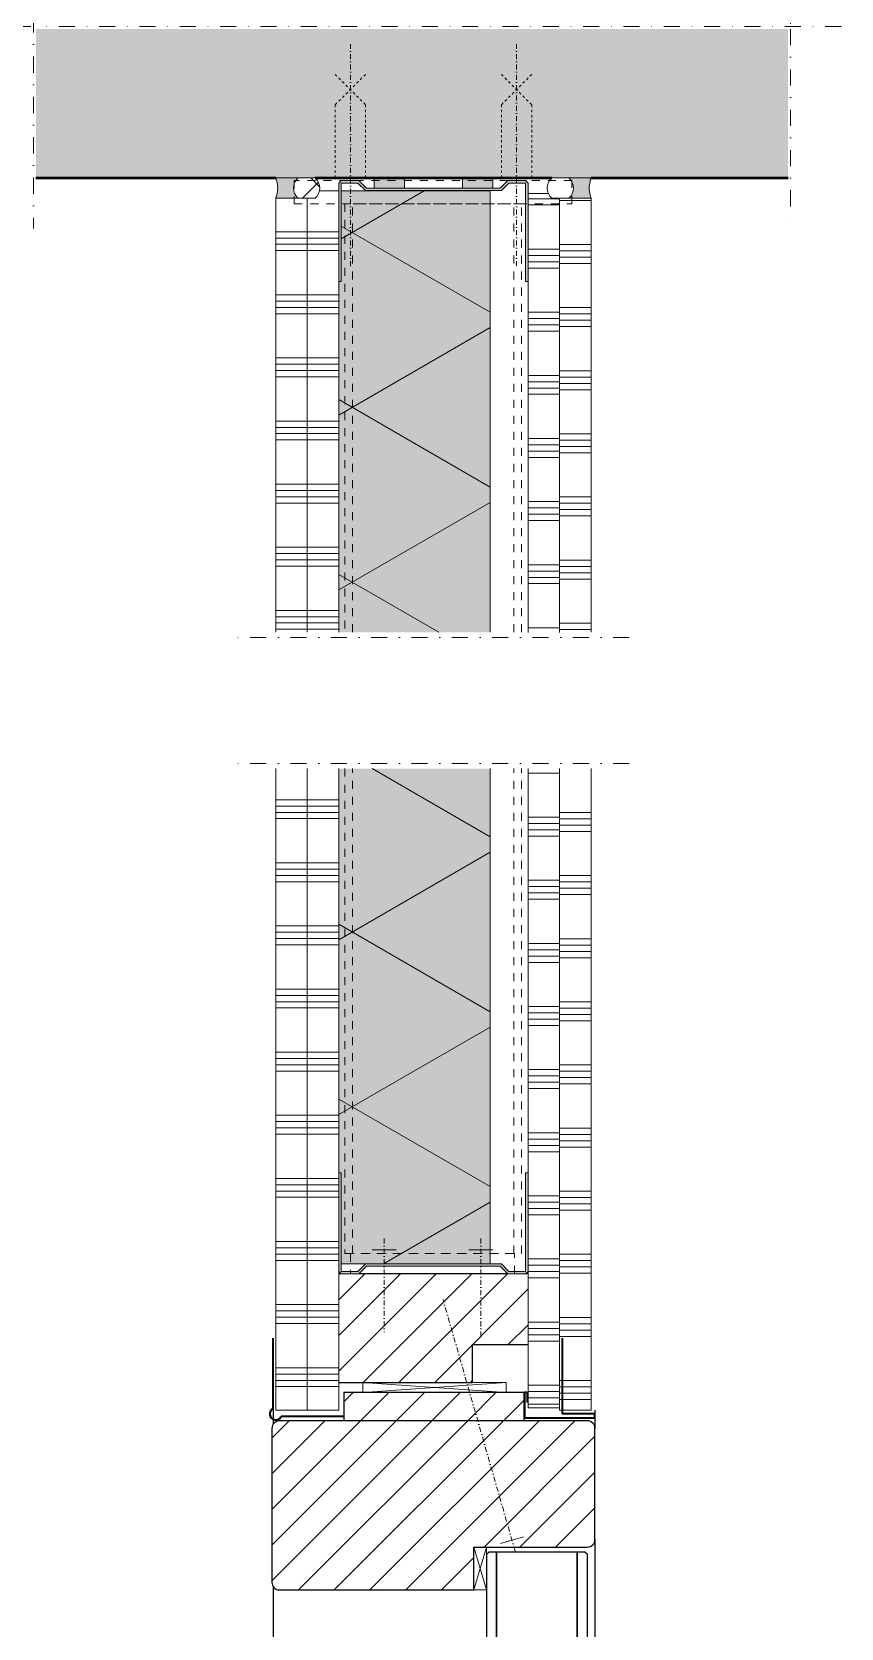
# Model space of a CAD drawing. Header units: millimetres. Extents: x -14863 to -6053, y 1430 to 7872.
# Drawn here: x -11406 to -11085, y 5302 to 5934 of the extents above; entities that cross this region are included whole.
import ezdxf

# ---------------------------------------------------------------- set-up
doc = ezdxf.new("R2010")
doc.units = ezdxf.units.MM
for name, pattern in [('Dash', [6.35, 3.175, -3.175]), ('Dash dot', [15.875, 6.35, -4.7625, 0, -4.7625]), ('Streep 1_1', [2, 1, -1]), ('Streep-stip _ detail', [4, 2, -1, 0, -1])]:
    doc.linetypes.add(name, pattern=pattern)
for name, color, linetype, lineweight in [('A-DETL', 90, 'Continuous', 18), ('A-DETL-GENF', 92, 'Continuous', 18), ('A-DETL-GENF-HDLN', 1, 'Dash', 18), ('A-DETL-MBND', 5, 'Continuous', 25)]:
    doc.layers.add(name, color=color, linetype=linetype, lineweight=lineweight)
pattern_1 = [(45, (0, 0), (-7.071068, 7.071068), [])]

# ---------------------------------------------------------------- blocks, each defined once
blk = doc.blocks.new('42 isolatie - Type 1-3760045-32_1 Binnenkozijnen - hout')
at = {"layer": 'A-DETL-GENF'}
h = blk.add_hatch(color=256, dxfattribs=at)
h.paths.add_polyline_path([(425.28, 52.4), (425.28, 60.8), (229.15, 60.8), (229.15, 0.8), (389.28, 0.8), (389.28, 1.8), (425.28, 1.8), (425.28, 11.8)])
h.paths.add_polyline_path([(175.15, 60.8), (0.28, 60.8), (0.28, 1.8), (36.17, 1.8), (36.17, 0.8), (175.15, 0.8)])
at = {"layer": 'A-DETL-GENF', "lineweight": 13}
h = blk.add_hatch(dxfattribs=at)
h.set_pattern_fill('FP_19', color=256, style=0, pattern_type=2)
h.set_pattern_definition([(60, (0, 60.8), (-51.9615, 30), []), (120, (0, 60.8), (-51.9615, -30), [])])
h.paths.add_polyline_path([(425.28, 60.8), (229.15, 60.8), (229.15, 0.8), (389.28, 0.8), (389.28, 1.8), (425.28, 1.8), (425.28, 52.4)])
h.paths.add_polyline_path([(175.15, 60.8), (0.28, 60.8), (0.28, 1.8), (36.17, 1.8), (36.17, 0.8), (175.15, 0.8)])
at = {"layer": 'A-DETL-GENF'}
for p, q in [((175.15, 60.8), (0.28, 60.8)), ((0.28, 60.8), (0.28, 1.8)), ((175.15, 60.8), (0.28, 60.8)), ((0.28, 60.8), (0.28, 1.8)), ((425.28, 60.8), (229.15, 60.8)), ((425.28, 60.8), (229.15, 60.8)), ((425.28, 11.39), (425.28, 60.8)), ((425.28, 1.8), (425.28, 11.39)), ((425.28, 1.8), (425.28, 11.39)), ((0.28, 0.8), (36.17, 0.8)), ((36.17, 0.8), (175.15, 0.8)), ((229.15, 0.8), (389.28, 0.8)), ((389.28, 0.8), (425.28, 0.8))]:
    blk.add_line(p, q, dxfattribs=at)
blk = doc.blocks.new('40  gipsplaat - D12_5-V109-32_1 Binnenkozijnen - hout')
at = {"layer": 'A-DETL-GENF', "lineweight": 13}
h = blk.add_hatch(dxfattribs=at)
h.set_pattern_fill('FP_233', color=256, style=0, pattern_type=2)
h.set_pattern_definition([(90, (5859.785, 11209.46), (-25, 1e-15), []), (90, (5857.285, 11209.46), (-25, 1e-15), []), (90, (5854.785, 11209.46), (-25, 1e-15), []), (90, (5852.285, 11209.46), (-25, 1e-15), [])])
h.paths.add_polyline_path([(481.04, 12.5), (227.83, 12.5), (227.83, 0), (481.04, 0)])
h.paths.add_polyline_path([(173.83, 0), (173.83, 12.5), (1.85, 12.5), (1.85, 9.36), (0.88, 8.51), (0, 8.04), (0, 0), (89.75, 0)])
at = {"layer": 'A-DETL-GENF'}
for p, q in [((0, 8.04), (0, 0)), ((0, 8.04), (0, 0)), ((173.83, 12.5), (1.85, 12.5)), ((481.04, 12.5), (227.83, 12.5)), ((481.04, 0), (481.04, 12.5)), ((481.04, 0), (481.04, 12.5)), ((0, 0), (34.85, 0)), ((34.85, 0), (173.83, 0)), ((34.85, 0), (173.83, 0)), ((227.83, 0), (387.96, 0)), ((227.83, 0), (387.96, 0)), ((387.96, 0), (426.96, 0)), ((426.96, 0), (481.04, 0)), ((426.96, 0), (481.04, 0))]:
    blk.add_line(p, q, dxfattribs=at)
blk = doc.blocks.new('40  gipsplaat - D12_5-V110-32_1 Binnenkozijnen - hout')
at = {"layer": 'A-DETL-GENF', "lineweight": 13}
h = blk.add_hatch(dxfattribs=at)
h.set_pattern_fill('FP_234', color=256, style=0, pattern_type=2)
h.set_pattern_definition([(90, (5857.94, 11196.96), (-25, 1e-15), []), (90, (5855.44, 11196.96), (-25, 1e-15), []), (90, (5852.94, 11196.96), (-25, 1e-15), []), (90, (5850.44, 11196.96), (-25, 1e-15), [])])
h.paths.add_polyline_path([(480.07, 12.5), (225.98, 12.5), (225.98, 0), (480.07, 0)])
h.paths.add_polyline_path([(171.98, 12.5), (0, 12.5), (0, 0), (171.98, 0)])
at = {"layer": 'A-DETL-GENF'}
for p, q in [((171.98, 12.5), (0, 12.5)), ((0, 12.5), (0, 0)), ((171.98, 12.5), (0, 12.5)), ((480.07, 12.5), (225.98, 12.5)), ((480.07, 12.5), (225.98, 12.5)), ((480.07, 0), (480.07, 12.5)), ((480.07, 0), (480.07, 12.5)), ((0, 0), (171.98, 0)), ((0, 0), (171.98, 0)), ((225.98, 0), (480.07, 0)), ((225.98, 0), (480.07, 0))]:
    blk.add_line(p, q, dxfattribs=at)
blk = doc.blocks.new('40  gipsplaat - D12_5-2957695-32_1 Binnenkozijnen - hout')
at = {"layer": 'A-DETL-GENF', "lineweight": 13}
h = blk.add_hatch(dxfattribs=at)
h.set_pattern_fill('FP_235', color=256, style=0, pattern_type=2)
h.set_pattern_definition([(270, (-5377.866, -11284.46), (25, 1e-15), []), (270, (-5375.366, -11284.46), (25, 1e-15), []), (270, (-5372.866, -11284.46), (25, 1e-15), []), (270, (-5370.366, -11284.46), (25, 1e-15), [])])
h.paths.add_polyline_path([(0, 0), (254.09, 0), (254.09, 12.5), (0, 12.5)])
h.paths.add_polyline_path([(308.09, 12.5), (308.09, 0), (482.96, 0), (482.96, 7.71), (482.18, 7.9), (481.04, 8.51), (480.07, 9.36), (480.07, 12.5), (392.17, 12.5)])
at = {"layer": 'A-DETL-GENF'}
for p, q in [((254.09, 12.5), (0, 12.5)), ((0, 12.5), (0, 0)), ((0, 12.5), (0, 0)), ((480.07, 12.5), (308.09, 12.5)), ((482.96, 0), (482.96, 7.71)), ((482.96, 0), (482.96, 7.71)), ((0, 0), (54.96, 0)), ((0, 0), (54.96, 0)), ((54.96, 0), (93.96, 0)), ((93.96, 0), (254.09, 0)), ((93.96, 0), (254.09, 0)), ((308.09, 0), (447.07, 0)), ((308.09, 0), (447.07, 0)), ((447.07, 0), (482.96, 0))]:
    blk.add_line(p, q, dxfattribs=at)
blk = doc.blocks.new('40  gipsplaat - D12_5-V111-32_1 Binnenkozijnen - hout')
at = {"layer": 'A-DETL-GENF', "lineweight": 13}
h = blk.add_hatch(dxfattribs=at)
h.set_pattern_fill('FP_236', color=256, style=0, pattern_type=2)
h.set_pattern_definition([(270, (-5377.866, -11296.96), (25, 1e-15), []), (270, (-5375.366, -11296.96), (25, 1e-15), []), (270, (-5372.866, -11296.96), (25, 1e-15), []), (270, (-5370.366, -11296.96), (25, 1e-15), [])])
h.paths.add_polyline_path([(0, 12.5), (0, 0), (254.09, 0), (254.09, 12.5), (169.6, 12.5)])
h.paths.add_polyline_path([(308.09, 0), (480.07, 0), (480.07, 12.5), (308.09, 12.5)])
at = {"layer": 'A-DETL-GENF'}
for p, q in [((254.09, 12.5), (0, 12.5)), ((0, 12.5), (0, 0)), ((254.09, 12.5), (0, 12.5)), ((0, 12.5), (0, 0)), ((480.07, 12.5), (308.09, 12.5)), ((480.07, 12.5), (308.09, 12.5)), ((480.07, 0), (480.07, 12.5)), ((0, 0), (254.09, 0)), ((0, 0), (254.09, 0)), ((308.09, 0), (480.07, 0)), ((308.09, 0), (480.07, 0))]:
    blk.add_line(p, q, dxfattribs=at)
blk = doc.blocks.new('22 metalstud profiel - 75 mm hor-2069737-32_1 Binnenkozijnen - hout')
at = {"layer": 'A-DETL-GENF'}
for points in [[(-36.5, -40), (-36.5, -1), (-29.91, -1), (-26.91, -4), (26.91, -4), (29.91, -1), (36.5, -1), (36.5, -40), (37.5, -40), (37.5, -1), (36.5, 0), (29.5, 0), (26.5, -3), (-26.5, -3), (-29.5, 0), (-36.5, 0), (-37.5, -1), (-37.5, -40)], [(-11.5, -3), (-11.5, 1), (-23.5, 1), (-23.5, -3)], [(23.5, -3), (23.5, 1), (11.5, 1), (11.5, -3)]]:
    blk.add_hatch(color=256, dxfattribs=at).paths.add_polyline_path(points)
for p, q in [((-36.5, 0), (-37.5, -1)), ((-29.5, 0), (-36.5, 0)), ((-26.5, -3), (-29.5, 0)), ((-23.5, 1), (-23.5, -3)), ((-11.5, -3), (-11.5, 1)), ((11.5, 1), (11.5, -3)), ((23.5, -3), (23.5, 1)), ((29.5, 0), (26.5, -3)), ((36.5, 0), (29.5, 0)), ((37.5, -1), (36.5, 0)), ((-37.5, -1), (-37.5, -40)), ((-36.5, -40), (-36.5, -1)), ((-36.5, -1), (-29.91, -1)), ((-29.91, -1), (-26.91, -4)), ((-26.91, -4), (26.91, -4)), ((26.5, -3), (-26.5, -3)), ((26.91, -4), (29.91, -1)), ((29.91, -1), (36.5, -1)), ((36.5, -1), (36.5, -40)), ((37.5, -40), (37.5, -1)), ((-37.5, -40), (-36.5, -40)), ((36.5, -40), (37.5, -40)), ((37.5, -40), (36.5, -40))]:
    blk.add_line(p, q, dxfattribs=at)
blk = doc.blocks.new('22 metalstud profiel - 75 mm hor-V100-32_1 Binnenkozijnen - hout')
at = {"layer": 'A-DETL-GENF'}
blk.add_hatch(color=256, dxfattribs=at).paths.add_polyline_path([(-29.5, 0), (-26.5, 3), (26.5, 3), (29.5, 0), (36.5, 0), (37.5, 1), (37.5, 40), (36.5, 40), (36.5, 1), (29.91, 1), (26.91, 4), (-26.91, 4), (-29.91, 1), (-36.5, 1), (-36.5, 40), (-37.5, 40), (-37.5, 1), (-36.5, 0)])
for p, q in [((-36.5, 40), (-37.5, 40)), ((-37.5, 40), (-37.5, 1)), ((-36.5, 1), (-36.5, 40)), ((36.5, 40), (36.5, 1)), ((37.5, 40), (36.5, 40)), ((37.5, 40), (36.5, 40)), ((37.5, 1), (37.5, 40)), ((-37.5, 1), (-36.5, 0)), ((-29.91, 1), (-36.5, 1)), ((-26.91, 4), (-29.91, 1)), ((-29.5, 0), (-26.5, 3)), ((26.91, 4), (-26.91, 4)), ((-26.5, 3), (26.5, 3)), ((26.5, 3), (29.5, 0)), ((29.91, 1), (26.91, 4)), ((36.5, 1), (29.91, 1)), ((36.5, 0), (37.5, 1)), ((-36.5, 0), (-29.5, 0)), ((29.5, 0), (36.5, 0))]:
    blk.add_line(p, q, dxfattribs=at)
blk = doc.blocks.new('23 vloerweergave - 23 DI vloerweergave s e-V101-32_1 Binnenkozijnen - hout')
at = {"layer": 'A-DETL-GENF', "linetype": 'Dash dot'}
blk.add_hatch(color=256, dxfattribs=at).paths.add_polyline_path([(98.94, 0), (149, 0), (149, 59), (-149, 59), (-149, 0), (71, 0)])
for p, q in [((-150, 80), (-150, -20)), ((150, 80), (150, 61)), ((-151, 60), (-170, 60)), ((170, 60), (-149, 60)), ((150, 59), (150, -20))]:
    blk.add_line(p, q, dxfattribs=at)
at = {"layer": 'A-DETL-GENF', "lineweight": 50}
for p, q in [((-149, 0), (-54, 0)), ((-38.36, 0), (55.36, 0)), ((71, 0), (149, 0))]:
    blk.add_line(p, q, dxfattribs=at)
blk = doc.blocks.new('42 hoekprofiel droogbouw - type 1078-V112-32_1 Binnenkozijnen - hout')
at = {"layer": 'A-DETL-GENF', "lineweight": 35}
for p, q in [((-27, 1), (-2.14, 1)), ((1, -2.14), (1, -30))]:
    blk.add_line(p, q, dxfattribs=at)
blk.add_arc((0, 0), 2.37, 295, 155, dxfattribs=at)
blk = doc.blocks.new('28 echthoekig_en_vierkant_Buis_profiel - Ht_70-2424020-32_1 Binnenkozijnen - hout')
at = {"layer": 'A-DETL-GENF-HDLN'}
for p, q in [((0, 0), (0, -70)), ((192.12, 0), (0, 0)), ((415.89, 0), (246.12, 0)), ((415.89, -70), (415.89, 0)), ((0, -3), (192.12, -3)), ((246.12, -3), (415.89, -3)), ((0, -67), (192.12, -67)), ((246.12, -67), (415.89, -67)), ((0, -70), (192.12, -70)), ((246.12, -70), (415.89, -70))]:
    blk.add_line(p, q, dxfattribs=at)
blk = doc.blocks.new('00 afbreeklijn 2 s l - breed 50-2324431-32_1 Binnenkozijnen - hout')
at = {"layer": 'A-DETL-GENF', "linetype": 'Dash dot'}
for p, q in [((140, 50), (-15, 50)), ((140, 0), (-15, 0))]:
    blk.add_line(p, q, dxfattribs=at)
blk = doc.blocks.new('28 kopplaat - 28 DI kopplaat a e-4433615-32_1 Binnenkozijnen - hout')
at = {"layer": 'A-DETL-GENF-HDLN'}
for p, q in [((-32.5, 0), (-32.5, -8)), ((32.5, 0), (-32.5, 0)), ((32.5, -8), (32.5, 0)), ((-32.5, -8), (32.5, -8))]:
    blk.add_line(p, q, dxfattribs=at)
blk = doc.blocks.new('00 schroef-lijn s l - 00 g schroef-lijn s l-2425632-32_1 Binnenkozijnen - hout')
at = {"layer": 'A-DETL-GENF', "linetype": 'Streep-stip _ detail', "lineweight": 13}
blk.add_line((-6, 0), (31.08, 0), dxfattribs=at)
at = {"layer": 'A-DETL-GENF'}
blk.add_line((-1.5, 4.78), (-1.5, -4.78), dxfattribs=at)
blk = doc.blocks.new('00 schroef-lijn s l - 00 g schroef-lijn s l-2425597-32_1 Binnenkozijnen - hout')
at = {"layer": 'A-DETL-GENF', "linetype": 'Streep-stip _ detail', "lineweight": 13}
blk.add_line((-6, 0), (32.47, 0), dxfattribs=at)
at = {"layer": 'A-DETL-GENF'}
blk.add_line((-1.5, -4.78), (-1.5, 4.78), dxfattribs=at)
blk = doc.blocks.new('30 kitvoeg op rugvulling - holle kitvoeg 10mm-V113-32_1 Binnenkozijnen - hout')
at = {"layer": 'A-DETL-GENF', "lineweight": 13}
blk.add_hatch(color=256, dxfattribs=at).paths.add_polyline_path([(0, 0), (0, -8.82), (0.96, -7.96), (2.1, -7.36), (3.36, -7.05), (4.64, -7.05), (5.9, -7.36), (7.04, -7.96), (8, -8.82), (8, 0), (5.33, -0.71), (2.67, -0.71), (2.1, -0.56)])
h = blk.add_hatch(dxfattribs=at)
h.set_pattern_fill('FP_237', color=256, style=0, pattern_type=2)
h.set_pattern_definition([(315, (-5867.939, -11309.459), (10.606602, 10.606602), []), (45, (-5867.939, -11309.459), (-10.606602, 10.606602), [])])
h.paths.add_polyline_path([(0, -15.64), (0.96, -16.49), (2.1, -17.1), (3.36, -17.4), (4.64, -17.4), (5.9, -17.1), (7.04, -16.49), (8, -15.64), (8, -8.82), (7.04, -7.96), (5.9, -7.36), (4.64, -7.05), (3.36, -7.05), (2.1, -7.36), (0.96, -7.96), (0, -8.82)])
at = {"layer": 'A-DETL-GENF'}
for p, q in [((0, 0), (0, -8.82)), ((8, -8.82), (8, 0))]:
    blk.add_line(p, q, dxfattribs=at)
at = {"layer": 'A-DETL-GENF', "lineweight": 13}
for p, q in [((0, -8.82), (0, -15.64)), ((8, -15.64), (8, -8.82))]:
    blk.add_line(p, q, dxfattribs=at)
for centre, start, end in [((4, -12.35), 41.40962, 138.59038), ((4, -12.11), 221.40962, 318.59038)]:
    blk.add_arc(centre, 5.33, start, end, dxfattribs=at)
at = {"layer": 'A-DETL-GENF'}
blk.add_open_spline([(8, 0), (7.11, -0.36), (5.33, -0.83), (2.67, -0.83), (0.89, -0.36), (0, 0)], degree=3, dxfattribs=at)
blk = doc.blocks.new('30 kitvoeg op rugvulling - holle kitvoeg 10mm-V114-32_1 Binnenkozijnen - hout')
at = {"layer": 'A-DETL-GENF', "lineweight": 13}
h = blk.add_hatch(dxfattribs=at)
h.set_pattern_fill('FP_238', color=256, style=0, pattern_type=2)
h.set_pattern_definition([(315, (-5867.939, -11184.459), (10.606602, 10.606602), []), (45, (-5867.939, -11184.459), (-10.606602, 10.606602), [])])
h.paths.add_polyline_path([(0, 15.64), (0, 8.82), (0.96, 7.96), (2.1, 7.36), (3.36, 7.05), (4.64, 7.05), (5.9, 7.36), (7.04, 7.96), (8, 8.82), (8, 15.64), (7.04, 16.49), (5.9, 17.1), (4.64, 17.4), (3.36, 17.4), (2.1, 17.1), (0.96, 16.49)])
blk.add_hatch(color=256, dxfattribs=at).paths.add_polyline_path([(0, 0), (2.67, 0.71), (5.33, 0.71), (8, 0), (8, 8.82), (7.04, 7.96), (5.9, 7.36), (4.64, 7.05), (3.36, 7.05), (2.1, 7.36), (0.96, 7.96), (0, 8.82), (0, 7.05)])
for p, q in [((0, 15.64), (0, 8.82)), ((8, 8.82), (8, 15.64))]:
    blk.add_line(p, q, dxfattribs=at)
at = {"layer": 'A-DETL-GENF'}
for p, q in [((0, 8.82), (0, 0)), ((8, 0), (8, 8.82))]:
    blk.add_line(p, q, dxfattribs=at)
at = {"layer": 'A-DETL-GENF', "lineweight": 13}
for centre, start, end in [((4, 12.11), 41.40962, 138.59038), ((4, 12.35), 221.40962, 318.59038)]:
    blk.add_arc(centre, 5.33, start, end, dxfattribs=at)
at = {"layer": 'A-DETL-GENF'}
blk.add_open_spline([(0, 0), (0.89, 0.36), (2.67, 0.83), (5.33, 0.83), (7.11, 0.36), (8, 0)], degree=3, dxfattribs=at)
blk = doc.blocks.new('42 aansluitprofiel droogbouw 1138 - type 1313-2413284-32_1 Binnenkozijnen - hout')
at = {"layer": 'A-DETL-GENF', "lineweight": 35}
for p, q in [((0, 14), (-1.5, 14)), ((-1.5, 14), (-1.5, 1)), ((0, -13.89), (0, 14)), ((-31.5, 1), (-1.5, 1)), ((-10, -12.89), (-10, -13.89)), ((-10, -12.89), (-6, -12.89)), ((-10, -13.89), (0, -13.89))]:
    blk.add_line(p, q, dxfattribs=at)
blk = doc.blocks.new('32 binnendeur-vertikaal - D 40 _sp17_-2435031-32_1 Binnenkozijnen - hout')
at = {"layer": 'A-DETL-GENF'}
for p, q in [((-616.8, -991.51), (-599.8, -991.51)), ((-616.8, -996.51), (-616.8, -991.51)), ((-599.8, -996.51), (-616.8, -991.51)), ((-616.8, -996.51), (-599.8, -991.51)), ((-599.8, -991.51), (-599.8, -996.51)), ((-599.8, -996.51), (-616.8, -996.51))]:
    blk.add_line(p, q, dxfattribs=at)
at = {"layer": 'A-DETL-GENF', "lineweight": 25}
for p, q in [((-920.26, -996.51), (-921.26, -997.51)), ((-921.26, -997.51), (-921.26, -1000.51)), ((-735.43, -996.51), (-920.26, -996.51)), ((-602.8, -996.51), (-681.43, -996.51)), ((-601.8, -997.51), (-602.8, -996.51)), ((-601.8, -1000.51), (-601.8, -997.51)), ((-885.26, -1000.51), (-921.26, -1000.51)), ((-921.26, -1000.51), (-921.26, -1032.51)), ((-921.26, -1000.51), (-735.43, -1000.51)), ((-885.26, -1032.51), (-885.26, -1000.51)), ((-681.43, -1000.51), (-601.8, -1000.51)), ((-601.8, -1000.51), (-637.8, -1000.51)), ((-637.8, -1000.51), (-637.8, -1032.51)), ((-601.8, -1032.51), (-601.8, -1000.51)), ((-921.26, -1032.51), (-921.26, -1035.51)), ((-921.26, -1032.51), (-885.26, -1032.51)), ((-735.43, -1032.51), (-921.26, -1032.51)), ((-921.26, -1035.51), (-920.26, -1036.51)), ((-920.26, -1036.51), (-735.43, -1036.51)), ((-601.8, -1032.51), (-681.43, -1032.51)), ((-681.43, -1036.51), (-602.8, -1036.51)), ((-637.8, -1032.51), (-601.8, -1032.51)), ((-602.8, -1036.51), (-601.8, -1035.51)), ((-601.8, -1035.51), (-601.8, -1032.51))]:
    blk.add_line(p, q, dxfattribs=at)
blk = doc.blocks.new('20  klos - Voorliggend-4373316-32_1 Binnenkozijnen - hout')
at = {"layer": 'A-DETL-GENF'}
for p, q in [((56.89, 4), (0, 4)), ((0, 4), (0, 0)), ((0, 0), (56.89, 4)), ((0, 4), (56.89, 0)), ((0, 0), (56.89, 0)), ((56.89, 0), (56.89, 4))]:
    blk.add_line(p, q, dxfattribs=at)
blk = doc.blocks.new('00 schroef-lijn s l - 00 g schroef-lijn s l-2434633-32_1 Binnenkozijnen - hout')
at = {"layer": 'A-DETL-GENF', "linetype": 'Streep-stip _ detail', "lineweight": 13}
blk.add_line((-6, 0), (97.7, 0), dxfattribs=at)
at = {"layer": 'A-DETL-GENF'}
blk.add_line((-1.5, 4.78), (-1.5, -4.78), dxfattribs=at)
blk = doc.blocks.new('28 kopplaat - 28 DI kopplaat a e-4433616-32_1 Binnenkozijnen - hout')
at = {"layer": 'A-DETL-GENF-HDLN'}
for p, q in [((-55, 0), (-55, -9.21)), ((55, 0), (-55, 0)), ((55, -9.21), (55, 0)), ((-55, -9.21), (55, -9.21))]:
    blk.add_line(p, q, dxfattribs=at)
blk = doc.blocks.new('00 slaganker a e - M10-4336643-32_1 Binnenkozijnen - hout')
at = {"layer": 'A-DETL-GENF', "linetype": 'Streep-stip _ detail', "lineweight": 13}
blk.add_line((-34.93, 0), (53, 0), dxfattribs=at)
at = {"layer": 'A-DETL-GENF', "linetype": 'Streep 1_1', "lineweight": 13}
for p, q in [((0, 6), (29, 6)), ((29, 6), (41, -6)), ((29, -6), (41, 6)), ((0, -6), (29, -6))]:
    blk.add_line(p, q, dxfattribs=at)
blk = doc.blocks.new('00 slaganker a e - M10-4336644-32_1 Binnenkozijnen - hout')
at = {"layer": 'A-DETL-GENF', "linetype": 'Streep-stip _ detail', "lineweight": 13}
blk.add_line((-34.93, 0), (53, 0), dxfattribs=at)
at = {"layer": 'A-DETL-GENF', "linetype": 'Streep 1_1', "lineweight": 13}
for p, q in [((0, 6), (29, 6)), ((29, -6), (41, 6)), ((29, 6), (41, -6)), ((0, -6), (29, -6))]:
    blk.add_line(p, q, dxfattribs=at)

msp = doc.modelspace()

# ---------------------------------------------------------------- hatches: boundary and pattern name
at = {"layer": 'A-DETL-GENF', "lineweight": 13}
h = msp.add_hatch(dxfattribs=at)
h.set_pattern_fill('FP_129', color=9, style=0, pattern_type=2)
h.set_pattern_definition(pattern_1)
h.paths.add_polyline_path([(-11231.46, 5398.83), (-11231.46, 5413.83), (-11209.46, 5413.83), (-11209.46, 5441.83), (-11284.46, 5441.83), (-11284.46, 5398.83), (-11258.45, 5398.83)])
h = msp.add_hatch(dxfattribs=at)
h.set_pattern_fill('FP_129', color=9, style=0, pattern_type=2)
h.set_pattern_definition(pattern_1)
h.paths.add_polyline_path([(-11258.45, 5383.62), (-11211.06, 5383.62), (-11211.06, 5394.83), (-11282.46, 5394.83), (-11282.46, 5383.62)])
h = msp.add_hatch(dxfattribs=at)
h.set_pattern_fill('FP_129', color=9, style=0, pattern_type=2)
h.set_pattern_definition(pattern_1)
h.paths.add_polyline_path([(-11307.96, 5316.62), (-11230.96, 5316.62), (-11230.96, 5333.62), (-11185.96, 5333.62), (-11185.18, 5333.72), (-11184.46, 5334.02), (-11183.84, 5334.49), (-11183.36, 5335.12), (-11183.06, 5335.84), (-11182.96, 5336.62), (-11182.96, 5380.62), (-11183.06, 5381.39), (-11183.36, 5382.12), (-11183.84, 5382.74), (-11184.46, 5383.21), (-11185.18, 5383.51), (-11185.96, 5383.62), (-11307.96, 5383.62), (-11308.74, 5383.51), (-11309.46, 5383.21), (-11310.08, 5382.74), (-11310.56, 5382.12), (-11310.86, 5381.39), (-11310.96, 5380.62), (-11310.96, 5319.62), (-11310.86, 5318.84), (-11310.56, 5318.12), (-11310.08, 5317.49), (-11309.46, 5317.02), (-11308.74, 5316.72)])

# ---------------------------------------------------------------- linework, layer by layer
at = {"layer": 'A-DETL', "lineweight": 25}
for p, q in [((-11283.46, 5441.83), (-11284.46, 5441.83)), ((-11217.46, 5441.83), (-11276.46, 5441.83)), ((-11209.46, 5441.83), (-11210.46, 5441.83)), ((-11231.46, 5398.83), (-11231.46, 5413.83)), ((-11231.46, 5413.83), (-11209.46, 5413.83)), ((-11284.46, 5398.83), (-11231.46, 5398.83)), ((-11211.06, 5394.83), (-11282.46, 5394.83)), ((-11282.46, 5394.83), (-11282.46, 5383.62)), ((-11211.06, 5383.62), (-11211.06, 5394.83)), ((-11185.96, 5383.62), (-11307.96, 5383.62)), ((-11310.96, 5380.62), (-11310.96, 5319.62)), ((-11182.96, 5336.62), (-11182.96, 5380.62)), ((-11230.96, 5316.62), (-11230.96, 5333.62)), ((-11230.96, 5333.62), (-11185.96, 5333.62)), ((-11307.96, 5316.62), (-11230.96, 5316.62))]:
    msp.add_line(p, q, dxfattribs=at)
for centre, start, end in [((-11307.96, 5380.62), 90, 180), ((-11185.96, 5380.62), 360, 90), ((-11185.96, 5336.62), 270, 0), ((-11307.96, 5319.62), 180, 270)]:
    msp.add_arc(centre, 3, start, end, dxfattribs=at)
at = {"layer": 'A-DETL-MBND'}
for p, q in [((-11310.46, 5402.87), (-11310.46, 5382.24)), ((-11182.96, 5387.87), (-11182.96, 5380.62)), ((-11182.96, 5336.62), (-11182.96, 5251.98)), ((-11310.46, 5317.99), (-11310.46, 5251.98))]:
    msp.add_line(p, q, dxfattribs=at)

# ---------------------------------------------------------------- block references
at = {"layer": 'A-DETL-GENF', "linetype": 'Dash dot'}
for name, p in [('23 vloerweergave - 23 DI vloerweergave s e-V101-32_1 Binnenkozijnen - hout', (-11255.46, 5875.94)), ('00 afbreeklijn 2 s l - breed 50-2324431-32_1 Binnenkozijnen - hout', (-11309.46, 5643.96))]:
    msp.add_blockref(name, p, dxfattribs=at)
at = {"layer": 'A-DETL-GENF', "linetype": 'Streep 1_1', "lineweight": 13}
for name, p, rotation in [('00 slaganker a e - M10-4336644-32_1 Binnenkozijnen - hout', (-11279.88, 5875.94), 90.0000000000001), ('00 slaganker a e - M10-4336643-32_1 Binnenkozijnen - hout', (-11214.04, 5875.94), 89.99999999999991)]:
    msp.add_blockref(name, p, dxfattribs=dict(at, rotation=rotation))
at = {"layer": 'A-DETL-GENF', "lineweight": 13}
for name, p, rotation in [('30 kitvoeg op rugvulling - holle kitvoeg 10mm-V113-32_1 Binnenkozijnen - hout', (-11309.46, 5867.94), 89.99999999999991), ('30 kitvoeg op rugvulling - holle kitvoeg 10mm-V114-32_1 Binnenkozijnen - hout', (-11184.46, 5867.94), 90.0000000000001)]:
    msp.add_blockref(name, p, dxfattribs=dict(at, rotation=rotation))
at = {"layer": 'A-DETL-GENF'}
for name, p in [('22 metalstud profiel - 75 mm hor-2069737-32_1 Binnenkozijnen - hout', (-11246.96, 5874.94)), ('22 metalstud profiel - 75 mm hor-V100-32_1 Binnenkozijnen - hout', (-11246.96, 5441.83)), ('20  klos - Voorliggend-4373316-32_1 Binnenkozijnen - hout', (-11275, 5394.83))]:
    msp.add_blockref(name, p, dxfattribs=at)
for name, p, rotation in [('40  gipsplaat - D12_5-V111-32_1 Binnenkozijnen - hout', (-11296.96, 5387.87), 89.99999999999952), ('40  gipsplaat - D12_5-2957695-32_1 Binnenkozijnen - hout', (-11284.46, 5387.87), 89.99999999999945), ('42 isolatie - Type 1-3760045-32_1 Binnenkozijnen - hout', (-11285.26, 5871.11), 270), ('40  gipsplaat - D12_5-V109-32_1 Binnenkozijnen - hout', (-11209.46, 5869.78), 269.9999999999994), ('40  gipsplaat - D12_5-V110-32_1 Binnenkozijnen - hout', (-11196.96, 5867.94), 269.9999999999993), ('00 schroef-lijn s l - 00 g schroef-lijn s l-2425632-32_1 Binnenkozijnen - hout', (-11266.49, 5449.84), 270), ('00 schroef-lijn s l - 00 g schroef-lijn s l-2425597-32_1 Binnenkozijnen - hout', (-11228.22, 5449.84), 270), ('00 schroef-lijn s l - 00 g schroef-lijn s l-2434633-32_1 Binnenkozijnen - hout', (-11216.24, 5337.72), 106.0000000000002)]:
    msp.add_blockref(name, p, dxfattribs=dict(at, rotation=rotation))
at = {"layer": 'A-DETL-GENF', "lineweight": 35}
for name, p, rotation in [('42 hoekprofiel droogbouw - type 1078-V112-32_1 Binnenkozijnen - hout', (-11309.46, 5386.33), 180), ('42 aansluitprofiel droogbouw 1138 - type 1313-2413284-32_1 Binnenkozijnen - hout', (-11196.96, 5384.83), 269.999999999997)]:
    msp.add_blockref(name, p, dxfattribs=dict(at, rotation=rotation))
at = {"layer": 'A-DETL-GENF', "lineweight": 25, "rotation": 90}
msp.add_blockref('32 binnendeur-vertikaal - D 40 _sp17_-2435031-32_1 Binnenkozijnen - hout', (-12222.47, 5933.42), dxfattribs=at)
at = {"layer": 'A-DETL-GENF-HDLN'}
for name, p, rotation in [('28 kopplaat - 28 DI kopplaat a e-4433616-32_1 Binnenkozijnen - hout', (-11247.08, 5865.73), 180), ('28 echthoekig_en_vierkant_Buis_profiel - Ht_70-2424020-32_1 Binnenkozijnen - hout', (-11282.08, 5449.84), 90), ('28 kopplaat - 28 DI kopplaat a e-4433615-32_1 Binnenkozijnen - hout', (-11247.35, 5441.83), 180)]:
    msp.add_blockref(name, p, dxfattribs=dict(at, rotation=rotation))

doc.saveas('drawing.dxf')
